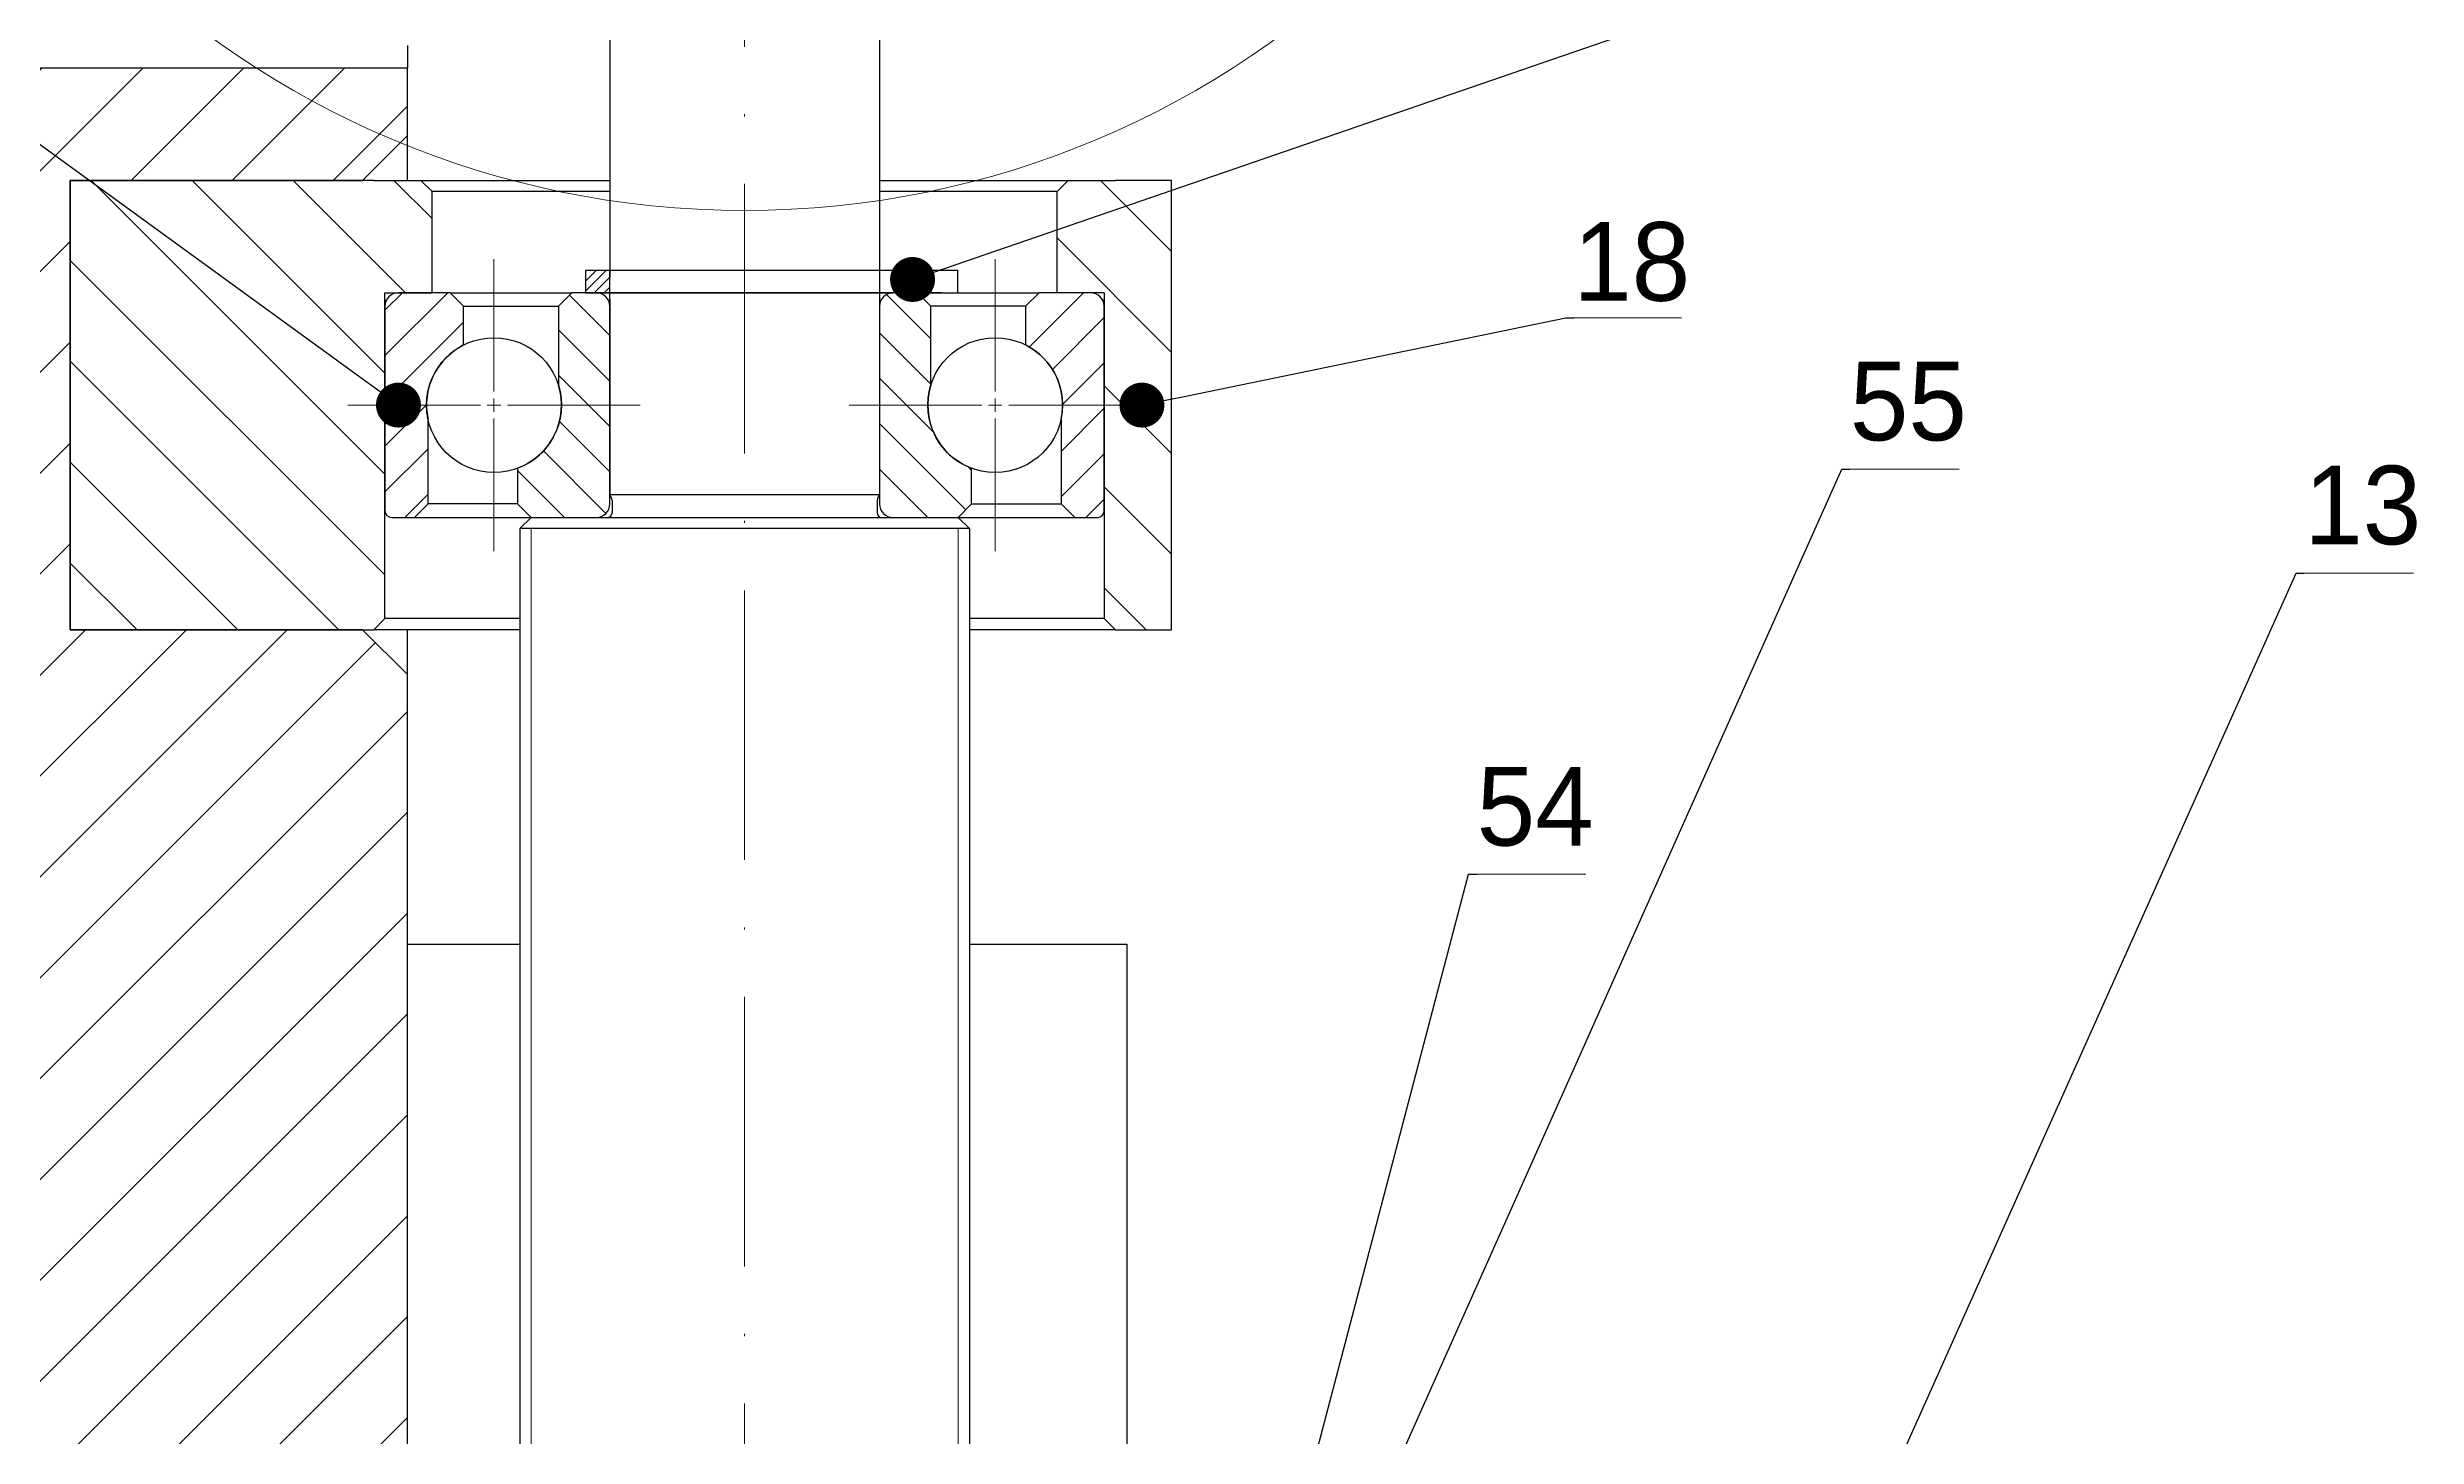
# Model space of a CAD drawing. Header units: millimetres. Extents: x 587 to 10361, y -8386 to 1488.
# Drawn here: x 3949.7 to 4055.1, y 355.9 to 417.8 of the extents above; entities that cross this region are included whole.
import ezdxf
from ezdxf import colors
from ezdxf.entities.mleader import LeaderData, LeaderLine
from ezdxf.math import Vec2, Vec3

# ---------------------------------------------------------------- set-up
doc = ezdxf.new("R2010")
doc.units = ezdxf.units.MM
doc.linetypes.add('ACAD_ISO10W100', pattern=[18, 12, -3, 0, -3])
for name, color, linetype, lineweight in [('Cienka', 30, 'Continuous', 0), ('Gruba', 7, 'Continuous', 30), ('Kreskowanie', 10, 'Continuous', 0), ('Przekrój', 50, 'Continuous', 15), ('Symetria', 210, 'ACAD_ISO10W100', 0), ('Widoczne (ISO)', 7, 'Continuous', 30), ('Wymiar', 3, 'Continuous', 20)]:
    doc.layers.add(name, color=color, linetype=linetype, lineweight=lineweight)
pattern_1 = [(135, (1431.3151, 22.5589), (-1.0102788, -1.0102788), [])]

# ---------------------------------------------------------------- blocks, each defined once
blk = doc.blocks.new('*U113')
at = {"layer": 'Symetria', "color": 0, "transparency": 16777216}
for p, q in [((0, 0.6), (0, 6.5)), ((-6.5, 0), (-0.6, 0)), ((0.6, 0), (6.5, 0)), ((0, -6.5), (0, -0.6))]:
    blk.add_line(p, q, dxfattribs=at)
at = {"layer": 'Symetria', "color": 0, "linetype": 'Continuous', "transparency": 16777216}
for p, q in [((-0.3, 0), (0.3, 0)), ((0, -0.3), (0, 0.3))]:
    blk.add_line(p, q, dxfattribs=at)
blk = doc.blocks.new('*U114')
at = {"layer": 'Symetria', "color": 0, "transparency": 16777216}
for p, q in [((0, 0.6), (0, 6.5)), ((-6.5, 0), (-0.6, 0)), ((0.6, 0), (6.5, 0)), ((0, -6.5), (0, -0.6))]:
    blk.add_line(p, q, dxfattribs=at)
at = {"layer": 'Symetria', "color": 0, "linetype": 'Continuous', "transparency": 16777216}
for p, q in [((-0.3, 0), (0.3, 0)), ((0, -0.3), (0, 0.3))]:
    blk.add_line(p, q, dxfattribs=at)
blk = doc.blocks.new('_Dot')
at = {"color": 0, "linetype": 'ByBlock', "lineweight": -2}
blk.add_line((-0.5, 0), (-1, 0), dxfattribs=at)
at = {"color": 0, "linetype": 'ByBlock', "const_width": 0.5}
blk.add_lwpolyline([(-0.25, 0, 1), (0.25, 0, 1)], format="xyb", close=True, dxfattribs=at)

msp = doc.modelspace()

# ---------------------------------------------------------------- hatches: boundary and pattern name
at = {"layer": 'Kreskowanie'}
h = msp.add_hatch(dxfattribs=at)
h.set_pattern_fill('ANSI31', color=256)
h.set_pattern_definition([(45, (1431.315, 22.559), (-2.245064, 2.245064), [])])
h.paths.add_polyline_path([(3965.703, 389.848), (3963.703, 391.848), (3950.703, 391.848), (3950.703, 411.848), (3963.703, 411.848), (3965.703, 413.848), (3965.703, 416.848), (3945.703, 416.848), (3945.703, 349.848), (3954.703, 349.848), (3954.703, 351.102), (3955.316, 351.716), (3958.203, 351.716), (3961.089, 351.716), (3961.703, 351.102), (3961.703, 349.848), (3965.703, 349.848)])
h = msp.add_hatch(dxfattribs=at)
h.set_pattern_fill('ANSI31', color=256, angle=90)
h.set_pattern_definition([(135, (1431.315, 22.559), (-2.245064, -2.245064), [])])
h.paths.add_polyline_path([(3966.803, 411.348), (3966.303, 411.848), (3964.203, 411.848), (3950.703, 411.848), (3950.703, 391.848), (3963.703, 391.848), (3964.203, 391.848), (3964.703, 392.348), (3964.703, 406.848), (3966.803, 406.848)])
h.paths.add_polyline_path([(3999.703, 411.848), (3997.203, 411.848), (3995.103, 411.848), (3994.603, 411.348), (3994.603, 406.848), (3996.703, 406.848), (3996.703, 392.348), (3997.203, 391.848), (3999.703, 391.848)])
h = msp.add_hatch(dxfattribs=at)
h.set_pattern_fill('ANSI31', color=256, scale=0.1)
h.set_pattern_definition([(45, (1431.31508, 22.55892), (-0.224506403, 0.224506403), [])])
h.paths.add_polyline_path([(3974.703, 407.848), (3973.625, 407.848), (3973.625, 406.848), (3974.703, 406.848)])
h = msp.add_hatch(dxfattribs=at)
h.set_pattern_fill('ANSI31', color=256, scale=0.45)
h.set_pattern_definition([(45, (1431.3151, 22.5589), (-1.0102788, 1.0102788), [])])
h.paths.add_polyline_path([(3968.203, 404.527), (3968.203, 406.248), (3967.603, 406.848), (3965.303, 406.848, 0.4142136), (3964.703, 406.248), (3964.703, 397.148, 0.4141677), (3965.003, 396.848), (3966.018, 396.848), (3966.618, 397.448), (3966.618, 401.227, -0.3404522)])
h.paths.add_polyline_path([(3994.788, 401.227), (3994.788, 397.448), (3995.388, 396.848), (3996.403, 396.848, 0.4142136), (3996.703, 397.148), (3996.703, 406.248, 0.4142136), (3996.103, 406.848), (3993.803, 406.848), (3993.203, 406.248), (3993.203, 404.527, -0.3404522)])
h = msp.add_hatch(dxfattribs=at)
h.set_pattern_fill('ANSI31', color=256, scale=0.45, angle=90)
h.set_pattern_definition(pattern_1)
h.paths.add_polyline_path([(3974.703, 406.248, 0.4142281), (3974.103, 406.848), (3973.205, 406.848), (3973.018, 406.848), (3972.418, 406.248), (3972.418, 402.738, -0.0754267), (3972.553, 401.848, -0.3129627), (3970.603, 399.038), (3970.603, 397.448, 0.4142136), (3971.203, 396.848), (3974.103, 396.848, 0.4142136), (3974.703, 397.448)])
h = msp.add_hatch(dxfattribs=at)
h.set_pattern_fill('ANSI31', color=256, scale=0.45, angle=90)
h.set_pattern_definition(pattern_1)
h.paths.add_polyline_path([(3988.988, 406.248), (3988.388, 406.848), (3987.303, 406.848, 0.4142327), (3986.703, 406.248), (3986.703, 397.848), (3986.703, 397.448, 0.4142278), (3987.303, 396.848), (3990.203, 396.848), (3990.803, 397.448), (3990.803, 399.038, -0.3129627), (3988.853, 401.848, -0.0754267), (3988.988, 402.738)])

# ---------------------------------------------------------------- linework, layer by layer
at = {"layer": 'Cienka'}
for p, q in [((3971.203, 133.532), (3971.203, 396.348)), ((3990.203, 396.348), (3990.203, 133.532))]:
    msp.add_line(p, q, dxfattribs=at)
at = {"layer": 'Gruba'}
for p, q in [((3986.703, 443.633), (3986.703, 407.548)), ((3974.703, 422.22), (3974.703, 407.548)), ((3965.703, 417.848), (3965.703, 416.848)), ((3965.703, 416.848), (3945.703, 416.848)), ((3965.703, 413.848), (3965.703, 416.848)), ((3963.703, 411.848), (3965.703, 413.848)), ((3965.703, 411.848), (3965.703, 413.848)), ((3964.203, 411.848), (3950.703, 411.848)), ((3950.703, 411.848), (3950.703, 391.848)), ((3950.703, 391.848), (3950.703, 411.848)), ((3950.703, 411.848), (3963.703, 411.848)), ((3964.203, 411.848), (3974.703, 411.848)), ((3966.303, 411.848), (3966.803, 411.348)), ((3974.703, 411.348), (3966.803, 411.348)), ((3966.803, 406.848), (3966.803, 411.348)), ((3986.703, 411.848), (3997.203, 411.848)), ((3994.603, 411.348), (3986.703, 411.348)), ((3995.103, 411.848), (3994.603, 411.348)), ((3994.603, 406.848), (3994.603, 411.348)), ((3999.703, 411.848), (3997.203, 411.848)), ((3999.703, 391.848), (3999.703, 411.848)), ((3973.625, 407.848), (3990.174, 407.848)), ((3973.625, 407.848), (3973.625, 406.848)), ((3974.703, 406.848), (3974.703, 407.848)), ((3974.703, 406.548), (3974.703, 407.548)), ((3986.703, 407.548), (3986.703, 406.548)), ((3990.174, 407.848), (3990.174, 406.848)), ((3964.703, 392.348), (3964.703, 406.848)), ((3964.703, 406.848), (3966.803, 406.848)), ((3964.703, 406.548), (3964.703, 397.448)), ((3964.703, 406.248), (3964.703, 397.148)), ((3967.603, 406.848), (3965.303, 406.848)), ((3967.603, 406.848), (3973.018, 406.848)), ((3968.203, 406.248), (3967.603, 406.848)), ((3968.203, 404.527), (3968.203, 406.248)), ((3968.203, 406.248), (3972.418, 406.248)), ((3972.418, 406.248), (3973.018, 406.848)), ((3972.418, 406.248), (3972.418, 402.738)), ((3974.103, 406.848), (3973.018, 406.848)), ((3987.584, 406.848), (3973.205, 406.848)), ((3973.625, 406.848), (3974.703, 406.848)), ((3974.103, 406.848), (3987.303, 406.848)), ((3974.703, 406.548), (3974.703, 397.848)), ((3974.703, 397.448), (3974.703, 406.248)), ((3989.458, 406.848), (3986.703, 406.848)), ((3986.703, 406.548), (3986.703, 397.848)), ((3986.703, 406.248), (3986.703, 397.448)), ((3987.584, 406.848), (3988.252, 406.848)), ((3988.388, 406.848), (3993.803, 406.848)), ((3988.988, 406.248), (3988.388, 406.848)), ((3988.988, 402.738), (3988.988, 406.248)), ((3993.203, 406.248), (3988.988, 406.248)), ((3993.203, 406.248), (3993.803, 406.848)), ((3993.203, 406.248), (3993.203, 404.527)), ((3996.103, 406.848), (3993.803, 406.848)), ((3996.703, 406.848), (3994.603, 406.848)), ((3996.703, 406.848), (3996.703, 392.348)), ((3996.703, 397.448), (3996.703, 406.548)), ((3996.703, 397.148), (3996.703, 406.248)), ((3966.618, 397.448), (3966.618, 401.227)), ((3994.788, 401.227), (3994.788, 397.448)), ((3970.603, 399.038), (3970.603, 397.448)), ((3990.803, 397.448), (3990.803, 399.038)), ((3966.618, 397.448), (3966.018, 396.848)), ((3970.603, 397.448), (3966.618, 397.448)), ((3970.603, 397.448), (3971.203, 396.848)), ((3986.703, 397.848), (3974.703, 397.848)), ((3974.776, 397.721), (3974.703, 397.848)), ((3974.803, 397.621), (3974.803, 397.048)), ((3986.603, 397.621), (3986.603, 397.048)), ((3986.63, 397.721), (3986.703, 397.848)), ((3990.803, 397.448), (3990.203, 396.848)), ((3990.803, 397.448), (3994.788, 397.448)), ((3994.788, 397.448), (3995.388, 396.848)), ((3965.003, 396.848), (3966.318, 396.848)), ((3966.318, 396.848), (3971.203, 396.848)), ((3971.203, 396.848), (3970.703, 396.348)), ((3990.703, 396.348), (3970.703, 396.348)), ((3970.703, 396.348), (3970.703, 133.532)), ((3971.203, 396.848), (3990.203, 396.848)), ((3971.203, 396.848), (3974.103, 396.848)), ((3987.303, 396.848), (3990.203, 396.848)), ((3990.203, 396.848), (3990.703, 396.348)), ((3990.203, 396.848), (3995.088, 396.848)), ((3990.703, 396.348), (3990.703, 133.532)), ((3995.088, 396.848), (3996.403, 396.848)), ((3964.203, 391.848), (3964.703, 392.348)), ((3970.703, 392.348), (3964.703, 392.348)), ((3996.703, 392.348), (3990.703, 392.348)), ((3996.703, 392.348), (3997.203, 391.848)), ((3950.703, 391.848), (3964.203, 391.848)), ((3963.703, 391.848), (3950.703, 391.848)), ((3965.703, 389.848), (3963.703, 391.848)), ((3970.703, 391.848), (3964.203, 391.848)), ((3965.703, 389.848), (3965.703, 391.848)), ((3997.203, 391.848), (3990.703, 391.848)), ((3997.203, 391.848), (3999.703, 391.848)), ((3965.703, 349.848), (3965.703, 389.848)), ((3965.703, 377.848), (3970.703, 377.848)), ((3990.703, 377.848), (3997.703, 377.848)), ((3997.703, 377.848), (3997.703, 350.716))]:
    msp.add_line(p, q, dxfattribs=at)
for centre in [(3969.553, 401.848), (3991.853, 401.848)]:
    msp.add_circle(centre, 3, dxfattribs=at)
for centre, radius, start, end in [((3965.303, 406.248), 0.6, 90, 180), ((3974.103, 406.248), 0.6, 0, 90), ((3987.303, 406.248), 0.6, 90, 180), ((3996.103, 406.248), 0.6, 0, 90), ((3974.103, 397.448), 0.6, 270, 0), ((3974.603, 397.621), 0.2, 0, 30), ((3986.803, 397.621), 0.2, 150, 180), ((3987.303, 397.448), 0.6, 180, 270), ((3965.003, 397.148), 0.3, 180, 270), ((3974.603, 397.048), 0.2, 270, 0), ((3986.803, 397.048), 0.2, 180, 270), ((3996.403, 397.148), 0.3, 270, 0)]:
    msp.add_arc(centre, radius, start, end, dxfattribs=at)
at = {"layer": 'Przekrój'}
msp.add_circle((3980.703, 450.831), 40.32, dxfattribs=at)
at = {"layer": 'Symetria'}
msp.add_line((3980.703, 592.699), (3980.703, 96.435), dxfattribs=at)
at = {"layer": 'Widoczne (ISO)'}
for p, q in [((3988.388, 406.848), (3987.303, 406.848)), ((3974.103, 396.848), (3987.303, 396.848))]:
    msp.add_line(p, q, dxfattribs=at)
for centre, start, end in [((3969.553, 401.848), 116.74368, 191.94871), ((3991.853, 401.848), 348.05129, 63.25632), ((3969.553, 401.848), 290.48732, 17.25385), ((3991.853, 401.848), 162.74615, 249.51268)]:
    msp.add_arc(centre, 3, start, end, dxfattribs=at)
at = {"layer": 'Wymiar'}
for p, q in [((4017.6, 405.734), (4018.941, 405.734)), ((4018.941, 405.734), (4022.381, 405.734)), ((4029.878, 398.997), (4034.741, 398.997)), ((4050.092, 394.372), (4054.955, 394.372)), ((4013.274, 380.961), (4018.137, 380.961))]:
    msp.add_line(p, q, dxfattribs=at)

# ---------------------------------------------------------------- block references
at = {"layer": 'Symetria'}
for name, p in [('*U114', (3969.553, 401.848)), ('*U113', (3991.853, 401.848))]:
    msp.add_blockref(name, p, dxfattribs=at)

# ---------------------------------------------------------------- texts
at = {"layer": 'Wymiar', "char_height": 3.5, "attachment_point": 1}
for s, width, insert in [('18', 4.62059, (4017.567, 409.991)), ('55', 4.86294, (4029.878, 403.776)), ('13', 4.86294, (4050.092, 399.151)), ('54', 4.86294, (4013.274, 385.74))]:
    msp.add_mtext_dynamic_manual_height_columns(s, width=width, gutter_width=12.5, heights=[0], dxfattribs=dict(at, insert=insert))

# ---------------------------------------------------------------- leaders
at = {"layer": 'Wymiar'}
ml = msp.add_multileader_mtext('Standard', dxfattribs=at)
ml.set_content('', color=256)
ml.set_leader_properties()
ml.set_arrow_properties(name='DOT')
ml.build(insert=Vec2(0, 0))
ml.multileader.update_dxf_attribs({"text_right_attachment_type": 6, "dogleg_length": 0.36, "arrow_head_size": 2})
ctx = ml.context
ctx.base_point, ctx.char_height, ctx.arrow_head_size, ctx.landing_gap_size, ctx.plane_origin = Vec3(3905.724, 444.842), 0.18, 2, 0.09, Vec3(3965.303, 401.848)
ctx.right_attachment, ctx.text_align_type = 6, 2
notes = []
notes.append((ctx, [(0, (1, 1, 0), (3906.264, 444.752), (-1, 0), 0.36, [(0, [(3965.303, 401.848)], 0, [])])]))
ctx.mtext.insert, ctx.mtext.alignment, ctx.mtext.flow_direction = Vec3(3905.814, 444.932), 3, 5
ml = msp.add_multileader_mtext('Standard', dxfattribs=at)
ml.set_content('', color=256)
ml.set_leader_properties()
ml.set_arrow_properties(name='DOT')
ml.build(insert=Vec2(0, 0))
ml.multileader.update_dxf_attribs({"text_right_attachment_type": 6, "dogleg_length": 0.36, "arrow_head_size": 2})
ctx = ml.context
ctx.base_point, ctx.char_height, ctx.arrow_head_size, ctx.landing_gap_size, ctx.plane_origin = Vec3(4021.631, 418.836), 0.18, 2, 0.09, Vec3(3956.355, 440.077)
ctx.right_attachment = 6
notes.append((ctx, [(0, (1, 1, 0), (4021.271, 418.836), (1, 0), 0.36, [(0, [(3988.175, 407.439)], 0, [])])]))
ctx.mtext.insert, ctx.mtext.flow_direction = Vec3(4021.721, 418.926), 5
ml = msp.add_multileader_mtext('Standard', dxfattribs=at)
ml.set_content('', color=256)
ml.set_leader_properties()
ml.set_arrow_properties(name='DOT')
ml.build(insert=Vec2(0, 0))
ml.multileader.update_dxf_attribs({"text_right_attachment_type": 6, "dogleg_length": 0.36, "arrow_head_size": 2})
ctx = ml.context
ctx.base_point, ctx.char_height, ctx.arrow_head_size, ctx.landing_gap_size, ctx.plane_origin = Vec3(4017.6, 405.734), 0.18, 2, 0.09, Vec3(3966.56, 434.486)
ctx.right_attachment = 6
notes.append((ctx, [(0, (1, 1, 0), (4017.24, 405.734), (1, 0), 0.36, [(0, [(3998.38, 401.848)], 0, [])])]))
ctx.mtext.insert, ctx.mtext.flow_direction = Vec3(4017.69, 405.824), 5
ml = msp.add_multileader_mtext('Standard', dxfattribs=at)
ml.set_content('', color=256)
ml.set_leader_properties()
ml.set_arrow_properties(name='DOT')
ml.build(insert=Vec2(0, 0))
ml.multileader.update_dxf_attribs({"text_right_attachment_type": 6, "dogleg_length": 0.36, "arrow_head_size": 2})
ctx = ml.context
ctx.base_point, ctx.char_height, ctx.arrow_head_size, ctx.landing_gap_size, ctx.plane_origin = Vec3(4029.878, 398.997), 0.18, 2, 0.09, Vec3(3971.412, 379.565)
ctx.right_attachment = 6
notes.append((ctx, [(0, (1, 1, 0), (4029.518, 398.997), (1, 0), 0.36, [(0, [(4003.232, 340.151)], 0, [])])]))
ctx.mtext.insert, ctx.mtext.flow_direction = Vec3(4029.968, 399.087), 5
ml = msp.add_multileader_mtext('Standard', dxfattribs=at)
ml.set_content('', color=256)
ml.set_leader_properties()
ml.set_arrow_properties(name='DOT')
ml.build(insert=Vec2(0, 0))
ml.multileader.update_dxf_attribs({"text_right_attachment_type": 6, "dogleg_length": 0.36, "arrow_head_size": 2})
ctx = ml.context
ctx.base_point, ctx.char_height, ctx.arrow_head_size, ctx.landing_gap_size, ctx.plane_origin = Vec3(3872.318, 398.007), 0.18, 2, 0.09, Vec3(3927.683, 347.896)
ctx.right_attachment, ctx.text_align_type = 6, 2
notes.append((ctx, [(0, (1, 1, 0), (3872.858, 397.917), (-1, 0), 0.36, [(0, [(3965.457, 302.49)], 0, [])])]))
ctx.mtext.insert, ctx.mtext.alignment, ctx.mtext.flow_direction = Vec3(3872.408, 398.097), 3, 5
ml = msp.add_multileader_mtext('Standard', dxfattribs=at)
ml.set_content('', color=256)
ml.set_leader_properties()
ml.set_arrow_properties(name='DOT')
ml.build(insert=Vec2(0, 0))
ml.multileader.update_dxf_attribs({"text_right_attachment_type": 6, "dogleg_length": 0.36, "arrow_head_size": 2})
ctx = ml.context
ctx.base_point, ctx.char_height, ctx.arrow_head_size, ctx.landing_gap_size, ctx.plane_origin = Vec3(4050.092, 394.372), 0.18, 2, 0.09, Vec3(3991.626, 374.94)
ctx.right_attachment = 6
notes.append((ctx, [(0, (1, 1, 0), (4049.732, 394.372), (1, 0), 0.36, [(0, [(4023.446, 335.526)], 0, [])])]))
ctx.mtext.insert, ctx.mtext.flow_direction = Vec3(4050.182, 394.462), 5
ml = msp.add_multileader_mtext('Standard', dxfattribs=at)
ml.set_content('', color=256)
ml.set_leader_properties()
ml.set_arrow_properties(name='DOT')
ml.build(insert=Vec2(0, 0))
ml.multileader.update_dxf_attribs({"text_right_attachment_type": 6, "dogleg_length": 0.36, "arrow_head_size": 2})
ctx = ml.context
ctx.base_point, ctx.char_height, ctx.arrow_head_size, ctx.landing_gap_size, ctx.plane_origin = Vec3(4013.274, 380.961), 0.18, 2, 0.09, Vec3(3971.43, 383.597)
ctx.right_attachment = 6
notes.append((ctx, [(0, (1, 1, 0), (4012.914, 380.961), (1, 0), 0.36, [(0, [(4003.25, 344.183)], 0, [])])]))
ctx.mtext.insert, ctx.mtext.flow_direction = Vec3(4013.364, 381.051), 5
for ctx, leaders in notes:
    for number, flags, end, landing, length, lines in leaders:
        leader = LeaderData()
        leader.index, (leader.has_last_leader_line, leader.has_dogleg_vector, leader.attachment_direction) = number, flags
        leader.last_leader_point, leader.dogleg_vector, leader.dogleg_length = Vec3(end), Vec3(landing), length
        for number, points, colour, breaks in lines:
            line = LeaderLine()
            line.index, line.vertices, line.color, line.breaks = number, Vec3.list(points), colors.encode_raw_color(colour), breaks
            leader.lines.append(line)
        ctx.leaders.append(leader)

doc.saveas('drawing.dxf')
